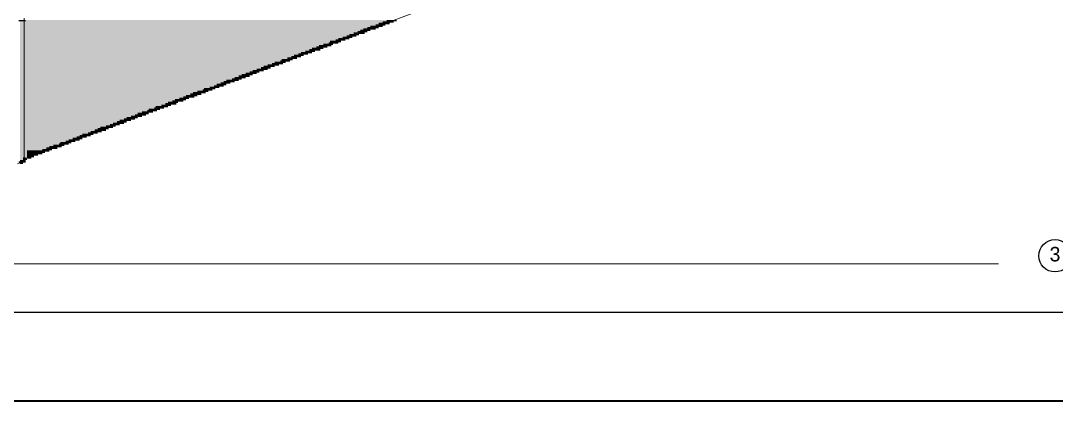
# Paper-space layout '03 3D Building and Roof' of a CAD drawing. Header units: millimetres. Extents: x 5 to 415, y 5 to 292.
# Drawn here: x 95.9 to 224.2, y 5 to 52.1 of the extents above; entities that cross this region are included whole.
import ezdxf
from ezdxf.enums import TextEntityAlignment as Align

# ---------------------------------------------------------------- set-up
doc = ezdxf.new("R2010")
doc.units = ezdxf.units.MM
for name, color, linetype in [('EXISTING', 7, 'Continuous'), ('FRAME', 7, 'Continuous'), ('IMAGES', 7, 'Continuous'), ('TEXT', 7, 'Continuous')]:
    doc.layers.add(name, color=color, linetype=linetype)

# ---------------------------------------------------------------- blocks, each defined once
blk = doc.blocks.new('SHEET_03')
at = {"layer": 'EXISTING', "color": 250, "lineweight": 9}
for p, q in [((96.25, 34.97), (210.66, 77.83)), ((96.34, 34.69), (96.34, 52.4)), ((96.34, 34.69), (95.51, 34.38)), ((96.27, 34.72), (96.34, 34.69))]:
    blk.add_line(p, q, dxfattribs=at)
at = {"layer": 'FRAME', "color": 7, "linetype": 'Continuous', "lineweight": 15}
blk.add_line((28, 22), (217, 22), dxfattribs=at)
at = {"layer": 'FRAME', "color": 7, "linetype": 'Continuous', "lineweight": 25}
blk.add_line((335, 16), (15, 16), dxfattribs=at)
at = {"layer": 'FRAME', "color": 7, "linetype": 'Continuous', "lineweight": 35}
blk.add_line((415, 5), (5, 5), dxfattribs=at)
at = {"layer": 'FRAME'}
blk.add_circle((224, 23), 2, dxfattribs=at)
at = {"layer": 'IMAGES', "color": 7}
for points in [[(95.67, 52), (96.18, 52), (95.67, 52.17), (96.18, 52.17)], [(95.84, 34.86), (96.01, 34.86), (95.84, 52), (96.01, 52)], [(96.01, 34.86), (96.18, 34.86), (96.01, 52), (96.18, 52)], [(96.18, 52), (96.35, 52), (96.18, 52.17), (96.35, 52.17)], [(96.18, 35.2), (96.52, 35.2), (96.18, 52), (96.52, 52)], [(96.35, 52), (96.52, 52), (96.35, 52.17), (96.52, 52.17)], [(96.52, 35.03), (96.69, 35.03), (96.52, 52.17), (96.69, 52.17)], [(96.69, 52), (141.25, 52), (96.69, 52.17), (141.25, 52.17)], [(96.69, 51.83), (140.73, 51.83), (96.69, 52), (140.73, 52)], [(96.69, 51.66), (140.22, 51.66), (96.69, 51.83), (140.22, 51.83)], [(96.69, 51.49), (139.88, 51.49), (96.69, 51.66), (139.88, 51.66)], [(96.69, 51.31), (139.19, 51.31), (96.69, 51.49), (139.19, 51.49)], [(96.69, 51.14), (138.85, 51.14), (96.69, 51.31), (138.85, 51.31)], [(138.85, 51.14), (139.19, 51.14), (138.85, 51.31), (139.19, 51.31)], [(139.19, 51.31), (139.36, 51.31), (139.19, 51.49), (139.36, 51.49)], [(139.19, 51.14), (139.54, 51.14), (139.19, 51.31), (139.54, 51.31)], [(139.36, 51.31), (139.54, 51.31), (139.36, 51.49), (139.54, 51.49)], [(139.54, 51.31), (139.71, 51.31), (139.54, 51.49), (139.71, 51.49)], [(139.54, 51.14), (139.88, 51.14), (139.54, 51.31), (139.88, 51.31)], [(139.71, 51.31), (139.88, 51.31), (139.71, 51.49), (139.88, 51.49)], [(139.88, 51.49), (140.05, 51.49), (139.88, 51.66), (140.05, 51.66)], [(139.88, 51.14), (140.05, 51.14), (139.88, 51.49), (140.05, 51.49)], [(140.05, 51.49), (140.22, 51.49), (140.05, 51.66), (140.22, 51.66)], [(140.05, 51.31), (140.39, 51.31), (140.05, 51.49), (140.39, 51.49)], [(140.05, 51.14), (140.22, 51.14), (140.05, 51.31), (140.22, 51.31)], [(140.22, 51.66), (140.39, 51.66), (140.22, 51.83), (140.39, 51.83)], [(140.22, 51.49), (140.39, 51.49), (140.22, 51.66), (140.39, 51.66)], [(140.39, 51.66), (140.73, 51.66), (140.39, 51.83), (140.73, 51.83)], [(140.39, 51.49), (140.56, 51.49), (140.39, 51.66), (140.56, 51.66)], [(140.39, 51.31), (140.56, 51.31), (140.39, 51.49), (140.56, 51.49)], [(140.56, 51.49), (140.91, 51.49), (140.56, 51.66), (140.91, 51.66)], [(140.56, 51.31), (140.73, 51.31), (140.56, 51.49), (140.73, 51.49)], [(140.73, 51.83), (140.91, 51.83), (140.73, 52), (140.91, 52)], [(140.73, 51.66), (140.91, 51.66), (140.73, 51.83), (140.91, 51.83)], [(140.91, 51.83), (141.08, 51.83), (140.91, 52), (141.08, 52)], [(140.91, 51.66), (141.08, 51.66), (140.91, 51.83), (141.08, 51.83)], [(140.91, 51.49), (141.08, 51.49), (140.91, 51.66), (141.08, 51.66)], [(141.08, 51.83), (141.25, 51.83), (141.08, 52), (141.25, 52)], [(141.08, 51.66), (141.25, 51.66), (141.08, 51.83), (141.25, 51.83)], [(141.25, 52), (141.42, 52), (141.25, 52.17), (141.42, 52.17)], [(141.25, 51.83), (141.42, 51.83), (141.25, 52), (141.42, 52)], [(141.25, 51.66), (141.42, 51.66), (141.25, 51.83), (141.42, 51.83)], [(141.42, 52), (141.59, 52), (141.42, 52.17), (141.59, 52.17)], [(141.42, 51.83), (141.76, 51.83), (141.42, 52), (141.76, 52)], [(141.42, 51.66), (141.59, 51.66), (141.42, 51.83), (141.59, 51.83)], [(141.59, 52), (142.11, 52), (141.59, 52.17), (142.11, 52.17)], [(141.76, 51.83), (141.93, 51.83), (141.76, 52), (141.93, 52)], [(141.93, 51.83), (142.11, 51.83), (141.93, 52), (142.11, 52)], [(142.11, 52), (142.28, 52), (142.11, 52.17), (142.28, 52.17)], [(142.28, 52), (142.45, 52), (142.28, 52.17), (142.45, 52.17)], [(96.69, 50.97), (138.34, 50.97), (96.69, 51.14), (138.34, 51.14)], [(96.69, 50.8), (137.99, 50.8), (96.69, 50.97), (137.99, 50.97)], [(96.69, 50.63), (137.65, 50.63), (96.69, 50.8), (137.65, 50.8)], [(96.69, 50.46), (137.14, 50.46), (96.69, 50.63), (137.14, 50.63)], [(96.69, 50.29), (136.62, 50.29), (96.69, 50.46), (136.62, 50.46)], [(96.69, 50.11), (136.28, 50.11), (96.69, 50.29), (136.28, 50.29)], [(96.69, 49.94), (135.77, 49.94), (96.69, 50.11), (135.77, 50.11)], [(135.77, 49.94), (135.94, 49.94), (135.77, 50.11), (135.94, 50.11)], [(135.94, 49.94), (136.11, 49.94), (135.94, 50.11), (136.11, 50.11)], [(136.11, 49.94), (136.28, 49.94), (136.11, 50.11), (136.28, 50.11)], [(136.28, 50.11), (136.45, 50.11), (136.28, 50.29), (136.45, 50.29)], [(136.28, 49.94), (136.62, 49.94), (136.28, 50.11), (136.62, 50.11)], [(136.45, 50.11), (136.62, 50.11), (136.45, 50.29), (136.62, 50.29)], [(136.62, 50.29), (136.79, 50.29), (136.62, 50.46), (136.79, 50.46)], [(136.62, 49.94), (136.79, 49.94), (136.62, 50.29), (136.79, 50.29)], [(136.79, 50.29), (137.14, 50.29), (136.79, 50.46), (137.14, 50.46)], [(136.79, 50.11), (136.96, 50.11), (136.79, 50.29), (136.96, 50.29)], [(136.79, 49.94), (136.96, 49.94), (136.79, 50.11), (136.96, 50.11)], [(136.96, 50.11), (137.14, 50.11), (136.96, 50.29), (137.14, 50.29)], [(137.14, 50.46), (137.31, 50.46), (137.14, 50.63), (137.31, 50.63)], [(137.14, 50.29), (137.65, 50.29), (137.14, 50.46), (137.65, 50.46)], [(137.14, 50.11), (137.31, 50.11), (137.14, 50.29), (137.31, 50.29)], [(137.31, 50.46), (137.48, 50.46), (137.31, 50.63), (137.48, 50.63)], [(137.31, 50.11), (137.48, 50.11), (137.31, 50.29), (137.48, 50.29)], [(137.48, 50.46), (137.65, 50.46), (137.48, 50.63), (137.65, 50.63)], [(137.65, 50.63), (137.99, 50.63), (137.65, 50.8), (137.99, 50.8)], [(137.65, 50.46), (138.16, 50.46), (137.65, 50.63), (138.16, 50.63)], [(137.65, 50.29), (137.82, 50.29), (137.65, 50.46), (137.82, 50.46)], [(137.99, 50.8), (138.16, 50.8), (137.99, 50.97), (138.16, 50.97)], [(137.99, 50.63), (138.16, 50.63), (137.99, 50.8), (138.16, 50.8)], [(138.16, 50.8), (138.68, 50.8), (138.16, 50.97), (138.68, 50.97)], [(138.16, 50.63), (138.34, 50.63), (138.16, 50.8), (138.34, 50.8)], [(138.16, 50.46), (138.34, 50.46), (138.16, 50.63), (138.34, 50.63)], [(138.34, 50.97), (138.68, 50.97), (138.34, 51.14), (138.68, 51.14)], [(138.34, 50.63), (138.51, 50.63), (138.34, 50.8), (138.51, 50.8)], [(138.34, 50.46), (138.51, 50.46), (138.34, 50.63), (138.51, 50.63)], [(138.51, 50.63), (138.68, 50.63), (138.51, 50.8), (138.68, 50.8)], [(138.68, 50.97), (138.85, 50.97), (138.68, 51.14), (138.85, 51.14)], [(138.68, 50.8), (139.02, 50.8), (138.68, 50.97), (139.02, 50.97)], [(138.68, 50.63), (138.85, 50.63), (138.68, 50.8), (138.85, 50.8)], [(138.85, 50.97), (139.02, 50.97), (138.85, 51.14), (139.02, 51.14)], [(139.02, 50.97), (139.19, 50.97), (139.02, 51.14), (139.19, 51.14)], [(139.02, 50.8), (139.19, 50.8), (139.02, 50.97), (139.19, 50.97)], [(139.19, 50.97), (139.36, 50.97), (139.19, 51.14), (139.36, 51.14)], [(139.36, 50.97), (139.54, 50.97), (139.36, 51.14), (139.54, 51.14)], [(139.54, 50.97), (139.71, 50.97), (139.54, 51.14), (139.71, 51.14)], [(139.71, 50.97), (139.88, 50.97), (139.71, 51.14), (139.88, 51.14)], [(96.69, 49.77), (135.25, 49.77), (96.69, 49.94), (135.25, 49.94)], [(96.69, 49.6), (134.91, 49.6), (96.69, 49.77), (134.91, 49.77)], [(96.69, 49.43), (134.22, 49.43), (96.69, 49.6), (134.22, 49.6)], [(96.69, 49.26), (134.05, 49.26), (96.69, 49.43), (134.05, 49.43)], [(96.69, 49.09), (133.37, 49.09), (96.69, 49.26), (133.37, 49.26)], [(96.69, 48.91), (132.85, 48.91), (96.69, 49.09), (132.85, 49.09)], [(96.69, 48.74), (132.51, 48.74), (96.69, 48.91), (132.51, 48.91)], [(96.69, 48.57), (132, 48.57), (96.69, 48.74), (132, 48.74)], [(132, 48.57), (132.17, 48.57), (132, 48.74), (132.17, 48.74)], [(132.17, 48.57), (132.34, 48.57), (132.17, 48.74), (132.34, 48.74)], [(132.34, 48.57), (132.51, 48.57), (132.34, 48.74), (132.51, 48.74)], [(132.51, 48.74), (132.85, 48.74), (132.51, 48.91), (132.85, 48.91)], [(132.51, 48.57), (132.68, 48.57), (132.51, 48.74), (132.68, 48.74)], [(132.68, 48.57), (132.85, 48.57), (132.68, 48.74), (132.85, 48.74)], [(132.85, 48.91), (133.19, 48.91), (132.85, 49.09), (133.19, 49.09)], [(132.85, 48.74), (133.19, 48.74), (132.85, 48.91), (133.19, 48.91)], [(132.85, 48.57), (133.02, 48.57), (132.85, 48.74), (133.02, 48.74)], [(133.02, 48.57), (133.19, 48.57), (133.02, 48.74), (133.19, 48.74)], [(133.19, 48.91), (133.37, 48.91), (133.19, 49.09), (133.37, 49.09)], [(133.19, 48.74), (133.37, 48.74), (133.19, 48.91), (133.37, 48.91)], [(133.19, 48.57), (133.37, 48.57), (133.19, 48.74), (133.37, 48.74)], [(133.37, 49.09), (133.54, 49.09), (133.37, 49.26), (133.54, 49.26)], [(133.37, 48.91), (133.54, 48.91), (133.37, 49.09), (133.54, 49.09)], [(133.37, 48.74), (133.54, 48.74), (133.37, 48.91), (133.54, 48.91)], [(133.54, 49.09), (133.71, 49.09), (133.54, 49.26), (133.71, 49.26)], [(133.54, 48.91), (133.71, 48.91), (133.54, 49.09), (133.71, 49.09)], [(133.54, 48.74), (133.71, 48.74), (133.54, 48.91), (133.71, 48.91)], [(133.71, 49.09), (133.88, 49.09), (133.71, 49.26), (133.88, 49.26)], [(133.71, 48.91), (133.88, 48.91), (133.71, 49.09), (133.88, 49.09)], [(133.71, 48.74), (133.88, 48.74), (133.71, 48.91), (133.88, 48.91)], [(133.88, 49.09), (134.05, 49.09), (133.88, 49.26), (134.05, 49.26)], [(133.88, 48.91), (134.05, 48.91), (133.88, 49.09), (134.05, 49.09)], [(134.05, 49.26), (134.22, 49.26), (134.05, 49.43), (134.22, 49.43)], [(134.05, 49.09), (134.22, 49.09), (134.05, 49.26), (134.22, 49.26)], [(134.05, 48.91), (134.39, 48.91), (134.05, 49.09), (134.39, 49.09)], [(134.22, 49.43), (134.39, 49.43), (134.22, 49.6), (134.39, 49.6)], [(134.22, 49.26), (134.39, 49.26), (134.22, 49.43), (134.39, 49.43)], [(134.22, 49.09), (134.57, 49.09), (134.22, 49.26), (134.57, 49.26)], [(134.39, 49.43), (134.74, 49.43), (134.39, 49.6), (134.74, 49.6)], [(134.39, 49.26), (134.57, 49.26), (134.39, 49.43), (134.57, 49.43)], [(134.57, 49.26), (134.74, 49.26), (134.57, 49.43), (134.74, 49.43)], [(134.74, 49.43), (134.91, 49.43), (134.74, 49.6), (134.91, 49.6)], [(134.74, 49.26), (134.91, 49.26), (134.74, 49.43), (134.91, 49.43)], [(134.91, 49.6), (135.08, 49.6), (134.91, 49.77), (135.08, 49.77)], [(134.91, 49.43), (135.08, 49.43), (134.91, 49.6), (135.08, 49.6)], [(134.91, 49.26), (135.08, 49.26), (134.91, 49.43), (135.08, 49.43)], [(135.08, 49.6), (135.25, 49.6), (135.08, 49.77), (135.25, 49.77)], [(135.08, 49.43), (135.25, 49.43), (135.08, 49.6), (135.25, 49.6)], [(135.08, 49.26), (135.25, 49.26), (135.08, 49.43), (135.25, 49.43)], [(135.25, 49.77), (135.42, 49.77), (135.25, 49.94), (135.42, 49.94)], [(135.25, 49.6), (135.42, 49.6), (135.25, 49.77), (135.42, 49.77)], [(135.25, 49.43), (135.42, 49.43), (135.25, 49.6), (135.42, 49.6)], [(135.42, 49.77), (135.59, 49.77), (135.42, 49.94), (135.59, 49.94)], [(135.42, 49.6), (135.94, 49.6), (135.42, 49.77), (135.94, 49.77)], [(135.42, 49.43), (135.59, 49.43), (135.42, 49.6), (135.59, 49.6)], [(135.59, 49.77), (135.77, 49.77), (135.59, 49.94), (135.77, 49.94)], [(135.77, 49.77), (135.94, 49.77), (135.77, 49.94), (135.94, 49.94)], [(135.94, 49.77), (136.11, 49.77), (135.94, 49.94), (136.11, 49.94)], [(135.94, 49.6), (136.11, 49.6), (135.94, 49.77), (136.11, 49.77)], [(136.11, 49.77), (136.28, 49.77), (136.11, 49.94), (136.28, 49.94)], [(136.28, 49.77), (136.45, 49.77), (136.28, 49.94), (136.45, 49.94)], [(136.45, 49.77), (136.62, 49.77), (136.45, 49.94), (136.62, 49.94)], [(96.69, 48.4), (131.65, 48.4), (96.69, 48.57), (131.65, 48.57)], [(96.69, 48.23), (131.14, 48.23), (96.69, 48.4), (131.14, 48.4)], [(96.69, 48.06), (130.62, 48.06), (96.69, 48.23), (130.62, 48.23)], [(96.69, 47.89), (130.28, 47.89), (96.69, 48.06), (130.28, 48.06)], [(96.69, 47.71), (129.77, 47.71), (96.69, 47.89), (129.77, 47.89)], [(96.69, 47.54), (129.42, 47.54), (96.69, 47.71), (129.42, 47.71)], [(96.69, 47.37), (128.91, 47.37), (96.69, 47.54), (128.91, 47.54)], [(128.91, 47.37), (129.25, 47.37), (128.91, 47.54), (129.25, 47.54)], [(129.25, 47.37), (129.42, 47.37), (129.25, 47.54), (129.42, 47.54)], [(129.42, 47.54), (129.77, 47.54), (129.42, 47.71), (129.77, 47.71)], [(129.42, 47.37), (129.6, 47.37), (129.42, 47.54), (129.6, 47.54)], [(129.6, 47.37), (129.77, 47.37), (129.6, 47.54), (129.77, 47.54)], [(129.77, 47.71), (129.94, 47.71), (129.77, 47.89), (129.94, 47.89)], [(129.77, 47.54), (129.94, 47.54), (129.77, 47.71), (129.94, 47.71)], [(129.77, 47.37), (129.94, 47.37), (129.77, 47.54), (129.94, 47.54)], [(129.94, 47.71), (130.11, 47.71), (129.94, 47.89), (130.11, 47.89)], [(129.94, 47.54), (130.45, 47.54), (129.94, 47.71), (130.45, 47.71)], [(129.94, 47.37), (130.11, 47.37), (129.94, 47.54), (130.11, 47.54)], [(130.11, 47.71), (130.28, 47.71), (130.11, 47.89), (130.28, 47.89)], [(130.28, 47.89), (130.62, 47.89), (130.28, 48.06), (130.62, 48.06)], [(130.28, 47.71), (130.45, 47.71), (130.28, 47.89), (130.45, 47.89)], [(130.45, 47.71), (130.62, 47.71), (130.45, 47.89), (130.62, 47.89)], [(130.45, 47.54), (130.62, 47.54), (130.45, 47.71), (130.62, 47.71)], [(130.62, 48.06), (130.8, 48.06), (130.62, 48.23), (130.8, 48.23)], [(130.62, 47.89), (130.8, 47.89), (130.62, 48.06), (130.8, 48.06)], [(130.62, 47.71), (130.8, 47.71), (130.62, 47.89), (130.8, 47.89)], [(130.8, 48.06), (130.97, 48.06), (130.8, 48.23), (130.97, 48.23)], [(130.8, 47.89), (130.97, 47.89), (130.8, 48.06), (130.97, 48.06)], [(130.8, 47.71), (130.97, 47.71), (130.8, 47.89), (130.97, 47.89)], [(130.97, 48.06), (131.14, 48.06), (130.97, 48.23), (131.14, 48.23)], [(130.97, 47.89), (131.14, 47.89), (130.97, 48.06), (131.14, 48.06)], [(131.14, 48.23), (131.48, 48.23), (131.14, 48.4), (131.48, 48.4)], [(131.14, 48.06), (131.82, 48.06), (131.14, 48.23), (131.82, 48.23)], [(131.14, 47.89), (131.31, 47.89), (131.14, 48.06), (131.31, 48.06)], [(131.31, 47.89), (131.48, 47.89), (131.31, 48.06), (131.48, 48.06)], [(131.48, 48.23), (131.65, 48.23), (131.48, 48.4), (131.65, 48.4)], [(131.65, 48.4), (131.82, 48.4), (131.65, 48.57), (131.82, 48.57)], [(131.65, 48.23), (131.82, 48.23), (131.65, 48.4), (131.82, 48.4)], [(131.82, 48.4), (132, 48.4), (131.82, 48.57), (132, 48.57)], [(131.82, 48.23), (132, 48.23), (131.82, 48.4), (132, 48.4)], [(131.82, 48.06), (132, 48.06), (131.82, 48.23), (132, 48.23)], [(132, 48.23), (132.17, 48.23), (132, 48.57), (132.17, 48.57)], [(132.17, 48.4), (132.51, 48.4), (132.17, 48.57), (132.51, 48.57)], [(132.17, 48.23), (132.34, 48.23), (132.17, 48.4), (132.34, 48.4)], [(132.51, 48.4), (132.68, 48.4), (132.51, 48.57), (132.68, 48.57)], [(132.68, 48.4), (133.02, 48.4), (132.68, 48.57), (133.02, 48.57)], [(96.69, 47.2), (128.23, 47.2), (96.69, 47.37), (128.23, 47.37)], [(96.69, 47.03), (128.05, 47.03), (96.69, 47.2), (128.05, 47.2)], [(96.69, 46.86), (127.37, 46.86), (96.69, 47.03), (127.37, 47.03)], [(96.69, 46.69), (127.03, 46.69), (96.69, 46.86), (127.03, 46.86)], [(96.69, 46.51), (126.51, 46.51), (96.69, 46.69), (126.51, 46.69)], [(96.69, 46.34), (126, 46.34), (96.69, 46.51), (126, 46.51)], [(96.69, 46.17), (125.65, 46.17), (96.69, 46.34), (125.65, 46.34)], [(96.69, 46), (125.14, 46), (96.69, 46.17), (125.14, 46.17)], [(125.14, 46), (125.31, 46), (125.14, 46.17), (125.31, 46.17)], [(125.31, 46), (125.48, 46), (125.31, 46.17), (125.48, 46.17)], [(125.48, 46), (125.65, 46), (125.48, 46.17), (125.65, 46.17)], [(125.65, 46.17), (125.83, 46.17), (125.65, 46.34), (125.83, 46.34)], [(125.65, 46), (125.83, 46), (125.65, 46.17), (125.83, 46.17)], [(125.83, 46.17), (126, 46.17), (125.83, 46.34), (126, 46.34)], [(125.83, 46), (126, 46), (125.83, 46.17), (126, 46.17)], [(126, 46.34), (126.17, 46.34), (126, 46.51), (126.17, 46.51)], [(126, 46.17), (126.17, 46.17), (126, 46.34), (126.17, 46.34)], [(126, 46), (126.17, 46), (126, 46.17), (126.17, 46.17)], [(126.17, 46.34), (126.34, 46.34), (126.17, 46.51), (126.34, 46.51)], [(126.17, 46.17), (126.68, 46.17), (126.17, 46.34), (126.68, 46.34)], [(126.17, 46), (126.34, 46), (126.17, 46.17), (126.34, 46.17)], [(126.34, 46.34), (126.51, 46.34), (126.34, 46.51), (126.51, 46.51)], [(126.34, 46), (126.51, 46), (126.34, 46.17), (126.51, 46.17)], [(126.51, 46.51), (126.68, 46.51), (126.51, 46.69), (126.68, 46.69)], [(126.51, 46.34), (126.68, 46.34), (126.51, 46.51), (126.68, 46.51)], [(126.68, 46.51), (126.85, 46.51), (126.68, 46.69), (126.85, 46.69)], [(126.68, 46.34), (126.85, 46.34), (126.68, 46.51), (126.85, 46.51)], [(126.68, 46.17), (126.85, 46.17), (126.68, 46.34), (126.85, 46.34)], [(126.85, 46.51), (127.03, 46.51), (126.85, 46.69), (127.03, 46.69)], [(126.85, 46.34), (127.2, 46.34), (126.85, 46.51), (127.2, 46.51)], [(127.03, 46.69), (127.2, 46.69), (127.03, 46.86), (127.2, 46.86)], [(127.03, 46.51), (127.2, 46.51), (127.03, 46.69), (127.2, 46.69)], [(127.2, 46.69), (127.37, 46.69), (127.2, 46.86), (127.37, 46.86)], [(127.2, 46.51), (127.37, 46.51), (127.2, 46.69), (127.37, 46.69)], [(127.2, 46.34), (127.37, 46.34), (127.2, 46.51), (127.37, 46.51)], [(127.37, 46.86), (127.54, 46.86), (127.37, 47.03), (127.54, 47.03)], [(127.37, 46.69), (127.54, 46.69), (127.37, 46.86), (127.54, 46.86)], [(127.37, 46.51), (127.54, 46.51), (127.37, 46.69), (127.54, 46.69)], [(127.54, 46.86), (127.71, 46.86), (127.54, 47.03), (127.71, 47.03)], [(127.54, 46.69), (127.71, 46.69), (127.54, 46.86), (127.71, 46.86)], [(127.54, 46.51), (127.71, 46.51), (127.54, 46.69), (127.71, 46.69)], [(127.71, 46.86), (127.88, 46.86), (127.71, 47.03), (127.88, 47.03)], [(127.71, 46.69), (128.05, 46.69), (127.71, 46.86), (128.05, 46.86)], [(127.71, 46.51), (127.88, 46.51), (127.71, 46.69), (127.88, 46.69)], [(127.88, 46.86), (128.05, 46.86), (127.88, 47.03), (128.05, 47.03)], [(128.05, 47.03), (128.23, 47.03), (128.05, 47.2), (128.23, 47.2)], [(128.05, 46.86), (128.23, 46.86), (128.05, 47.03), (128.23, 47.03)], [(128.05, 46.69), (128.23, 46.69), (128.05, 46.86), (128.23, 46.86)], [(128.23, 47.2), (128.57, 47.2), (128.23, 47.37), (128.57, 47.37)], [(128.23, 47.03), (128.4, 47.03), (128.23, 47.2), (128.4, 47.2)], [(128.23, 46.86), (128.4, 46.86), (128.23, 47.03), (128.4, 47.03)], [(128.23, 46.69), (128.4, 46.69), (128.23, 46.86), (128.4, 46.86)], [(128.4, 47.03), (128.57, 47.03), (128.4, 47.2), (128.57, 47.2)], [(128.4, 46.86), (128.57, 46.86), (128.4, 47.03), (128.57, 47.03)], [(128.57, 47.2), (128.91, 47.2), (128.57, 47.37), (128.91, 47.37)], [(128.57, 47.03), (128.91, 47.03), (128.57, 47.2), (128.91, 47.2)], [(128.57, 46.86), (128.74, 46.86), (128.57, 47.03), (128.74, 47.03)], [(128.91, 47.2), (129.08, 47.2), (128.91, 47.37), (129.08, 47.37)], [(128.91, 47.03), (129.08, 47.03), (128.91, 47.2), (129.08, 47.2)], [(129.08, 47.2), (129.25, 47.2), (129.08, 47.37), (129.25, 47.37)], [(129.08, 47.03), (129.25, 47.03), (129.08, 47.2), (129.25, 47.2)], [(129.25, 47.2), (129.42, 47.2), (129.25, 47.37), (129.42, 47.37)], [(129.42, 47.2), (129.6, 47.2), (129.42, 47.37), (129.6, 47.37)], [(96.69, 45.83), (124.63, 45.83), (96.69, 46), (124.63, 46)], [(96.69, 45.66), (124.28, 45.66), (96.69, 45.83), (124.28, 45.83)], [(96.69, 45.49), (123.77, 45.49), (96.69, 45.66), (123.77, 45.66)], [(96.69, 45.31), (123.26, 45.31), (96.69, 45.49), (123.26, 45.49)], [(96.69, 45.14), (122.91, 45.14), (96.69, 45.31), (122.91, 45.31)], [(96.69, 44.97), (122.4, 44.97), (96.69, 45.14), (122.4, 45.14)], [(96.69, 44.8), (122.06, 44.8), (96.69, 44.97), (122.06, 44.97)], [(122.06, 44.8), (122.23, 44.8), (122.06, 44.97), (122.23, 44.97)], [(122.23, 44.8), (122.4, 44.8), (122.23, 44.97), (122.4, 44.97)], [(122.4, 44.97), (122.57, 44.97), (122.4, 45.14), (122.57, 45.14)], [(122.4, 44.8), (122.57, 44.8), (122.4, 44.97), (122.57, 44.97)], [(122.57, 44.97), (122.91, 44.97), (122.57, 45.14), (122.91, 45.14)], [(122.57, 44.8), (122.74, 44.8), (122.57, 44.97), (122.74, 44.97)], [(122.74, 44.8), (122.91, 44.8), (122.74, 44.97), (122.91, 44.97)], [(122.91, 45.14), (123.08, 45.14), (122.91, 45.31), (123.08, 45.31)], [(122.91, 44.8), (123.08, 44.8), (122.91, 45.14), (123.08, 45.14)], [(123.08, 45.14), (123.26, 45.14), (123.08, 45.31), (123.26, 45.31)], [(123.08, 44.97), (123.43, 44.97), (123.08, 45.14), (123.43, 45.14)], [(123.08, 44.8), (123.26, 44.8), (123.08, 44.97), (123.26, 44.97)], [(123.26, 45.31), (123.6, 45.31), (123.26, 45.49), (123.6, 45.49)], [(123.26, 45.14), (123.43, 45.14), (123.26, 45.31), (123.43, 45.31)], [(123.43, 44.97), (123.6, 44.97), (123.43, 45.31), (123.6, 45.31)], [(123.6, 45.31), (123.77, 45.31), (123.6, 45.49), (123.77, 45.49)], [(123.6, 45.14), (123.77, 45.14), (123.6, 45.31), (123.77, 45.31)], [(123.6, 44.97), (123.77, 44.97), (123.6, 45.14), (123.77, 45.14)], [(123.77, 45.49), (123.94, 45.49), (123.77, 45.66), (123.94, 45.66)], [(123.77, 45.31), (124.46, 45.31), (123.77, 45.49), (124.46, 45.49)], [(123.77, 45.14), (123.94, 45.14), (123.77, 45.31), (123.94, 45.31)], [(123.94, 45.49), (124.11, 45.49), (123.94, 45.66), (124.11, 45.66)], [(123.94, 45.14), (124.11, 45.14), (123.94, 45.31), (124.11, 45.31)], [(124.11, 45.49), (124.28, 45.49), (124.11, 45.66), (124.28, 45.66)], [(124.11, 45.14), (124.28, 45.14), (124.11, 45.31), (124.28, 45.31)], [(124.28, 45.66), (124.46, 45.66), (124.28, 45.83), (124.46, 45.83)], [(124.28, 45.49), (124.46, 45.49), (124.28, 45.66), (124.46, 45.66)], [(124.46, 45.66), (124.63, 45.66), (124.46, 45.83), (124.63, 45.83)], [(124.46, 45.49), (124.63, 45.49), (124.46, 45.66), (124.63, 45.66)], [(124.46, 45.31), (124.63, 45.31), (124.46, 45.49), (124.63, 45.49)], [(124.63, 45.83), (124.8, 45.83), (124.63, 46), (124.8, 46)], [(124.63, 45.66), (124.8, 45.66), (124.63, 45.83), (124.8, 45.83)], [(124.63, 45.49), (124.97, 45.49), (124.63, 45.66), (124.97, 45.66)], [(124.8, 45.83), (125.14, 45.83), (124.8, 46), (125.14, 46)], [(124.8, 45.66), (124.97, 45.66), (124.8, 45.83), (124.97, 45.83)], [(124.97, 45.66), (125.31, 45.66), (124.97, 45.83), (125.31, 45.83)], [(124.97, 45.49), (125.14, 45.49), (124.97, 45.66), (125.14, 45.66)], [(125.14, 45.83), (125.31, 45.83), (125.14, 46), (125.31, 46)], [(125.31, 45.83), (125.65, 45.83), (125.31, 46), (125.65, 46)], [(125.31, 45.66), (125.48, 45.66), (125.31, 45.83), (125.48, 45.83)], [(125.65, 45.83), (125.83, 45.83), (125.65, 46), (125.83, 46)], [(125.83, 45.83), (126, 45.83), (125.83, 46), (126, 46)], [(96.69, 44.63), (121.37, 44.63), (96.69, 44.8), (121.37, 44.8)], [(96.69, 44.46), (121.03, 44.46), (96.69, 44.63), (121.03, 44.63)], [(96.69, 44.29), (120.69, 44.29), (96.69, 44.46), (120.69, 44.46)], [(96.69, 44.11), (120.17, 44.11), (96.69, 44.29), (120.17, 44.29)], [(96.69, 43.94), (119.83, 43.94), (96.69, 44.11), (119.83, 44.11)], [(96.69, 43.77), (119.31, 43.77), (96.69, 43.94), (119.31, 43.94)], [(96.69, 43.6), (118.63, 43.6), (96.69, 43.77), (118.63, 43.77)], [(118.63, 43.6), (118.8, 43.6), (118.63, 43.77), (118.8, 43.77)], [(118.8, 43.6), (118.97, 43.6), (118.8, 43.77), (118.97, 43.77)], [(118.97, 43.6), (119.14, 43.6), (118.97, 43.77), (119.14, 43.77)], [(119.14, 43.6), (119.31, 43.6), (119.14, 43.77), (119.31, 43.77)], [(119.31, 43.77), (119.66, 43.77), (119.31, 43.94), (119.66, 43.94)], [(119.31, 43.6), (119.49, 43.6), (119.31, 43.77), (119.49, 43.77)], [(119.49, 43.6), (119.66, 43.6), (119.49, 43.77), (119.66, 43.77)], [(119.66, 43.77), (119.83, 43.77), (119.66, 43.94), (119.83, 43.94)], [(119.66, 43.6), (119.83, 43.6), (119.66, 43.77), (119.83, 43.77)], [(119.83, 43.94), (120, 43.94), (119.83, 44.11), (120, 44.11)], [(119.83, 43.77), (120.34, 43.77), (119.83, 43.94), (120.34, 43.94)], [(119.83, 43.6), (120, 43.6), (119.83, 43.77), (120, 43.77)], [(120, 43.94), (120.17, 43.94), (120, 44.11), (120.17, 44.11)], [(120.17, 44.11), (120.34, 44.11), (120.17, 44.29), (120.34, 44.29)], [(120.17, 43.94), (120.34, 43.94), (120.17, 44.11), (120.34, 44.11)], [(120.34, 44.11), (120.51, 44.11), (120.34, 44.29), (120.51, 44.29)], [(120.34, 43.94), (120.51, 43.94), (120.34, 44.11), (120.51, 44.11)], [(120.34, 43.77), (120.51, 43.77), (120.34, 43.94), (120.51, 43.94)], [(120.51, 44.11), (120.69, 44.11), (120.51, 44.29), (120.69, 44.29)], [(120.51, 43.94), (120.69, 43.94), (120.51, 44.11), (120.69, 44.11)], [(120.69, 44.29), (121.03, 44.29), (120.69, 44.46), (121.03, 44.46)], [(120.69, 43.94), (120.86, 43.94), (120.69, 44.29), (120.86, 44.29)], [(120.86, 44.11), (121.2, 44.11), (120.86, 44.29), (121.2, 44.29)], [(120.86, 43.94), (121.03, 43.94), (120.86, 44.11), (121.03, 44.11)], [(121.03, 44.46), (121.2, 44.46), (121.03, 44.63), (121.2, 44.63)], [(121.03, 44.29), (121.2, 44.29), (121.03, 44.46), (121.2, 44.46)], [(121.2, 44.46), (121.37, 44.46), (121.2, 44.63), (121.37, 44.63)], [(121.2, 44.29), (121.37, 44.29), (121.2, 44.46), (121.37, 44.46)], [(121.2, 44.11), (121.37, 44.11), (121.2, 44.29), (121.37, 44.29)], [(121.37, 44.63), (121.54, 44.63), (121.37, 44.8), (121.54, 44.8)], [(121.37, 44.46), (121.71, 44.46), (121.37, 44.63), (121.71, 44.63)], [(121.37, 44.29), (121.54, 44.29), (121.37, 44.46), (121.54, 44.46)], [(121.54, 44.63), (121.71, 44.63), (121.54, 44.8), (121.71, 44.8)], [(121.54, 44.29), (121.71, 44.29), (121.54, 44.46), (121.71, 44.46)], [(121.71, 44.63), (121.88, 44.63), (121.71, 44.8), (121.88, 44.8)], [(121.71, 44.46), (122.06, 44.46), (121.71, 44.63), (122.06, 44.63)], [(121.71, 44.29), (121.88, 44.29), (121.71, 44.46), (121.88, 44.46)], [(121.88, 44.63), (122.06, 44.63), (121.88, 44.8), (122.06, 44.8)], [(122.06, 44.63), (122.23, 44.63), (122.06, 44.8), (122.23, 44.8)], [(122.06, 44.46), (122.23, 44.46), (122.06, 44.63), (122.23, 44.63)], [(122.23, 44.63), (122.57, 44.63), (122.23, 44.8), (122.57, 44.8)], [(122.23, 44.46), (122.4, 44.46), (122.23, 44.63), (122.4, 44.63)], [(122.57, 44.63), (122.74, 44.63), (122.57, 44.8), (122.74, 44.8)], [(122.74, 44.63), (122.91, 44.63), (122.74, 44.8), (122.91, 44.8)], [(96.69, 43.43), (118.46, 43.43), (96.69, 43.6), (118.46, 43.6)], [(96.69, 43.26), (117.77, 43.26), (96.69, 43.43), (117.77, 43.43)], [(96.69, 43.09), (117.26, 43.09), (96.69, 43.26), (117.26, 43.26)], [(96.69, 42.91), (116.92, 42.91), (96.69, 43.09), (116.92, 43.09)], [(96.69, 42.74), (116.4, 42.74), (96.69, 42.91), (116.4, 42.91)], [(96.69, 42.57), (116.06, 42.57), (96.69, 42.74), (116.06, 42.74)], [(96.69, 42.4), (115.54, 42.4), (96.69, 42.57), (115.54, 42.57)], [(96.69, 42.23), (115.03, 42.23), (96.69, 42.4), (115.03, 42.4)], [(115.03, 42.23), (115.2, 42.23), (115.03, 42.4), (115.2, 42.4)], [(115.2, 42.23), (115.54, 42.23), (115.2, 42.4), (115.54, 42.4)], [(115.54, 42.4), (115.89, 42.4), (115.54, 42.57), (115.89, 42.57)], [(115.54, 42.23), (115.89, 42.23), (115.54, 42.4), (115.89, 42.4)], [(115.89, 42.4), (116.06, 42.4), (115.89, 42.57), (116.06, 42.57)], [(115.89, 42.23), (116.06, 42.23), (115.89, 42.4), (116.06, 42.4)], [(116.06, 42.57), (116.23, 42.57), (116.06, 42.74), (116.23, 42.74)], [(116.06, 42.4), (116.23, 42.4), (116.06, 42.57), (116.23, 42.57)], [(116.06, 42.23), (116.23, 42.23), (116.06, 42.4), (116.23, 42.4)], [(116.23, 42.57), (116.4, 42.57), (116.23, 42.74), (116.4, 42.74)], [(116.23, 42.4), (116.4, 42.4), (116.23, 42.57), (116.4, 42.57)], [(116.23, 42.23), (116.4, 42.23), (116.23, 42.4), (116.4, 42.4)], [(116.4, 42.74), (116.57, 42.74), (116.4, 42.91), (116.57, 42.91)], [(116.4, 42.57), (116.57, 42.57), (116.4, 42.74), (116.57, 42.74)], [(116.4, 42.4), (116.57, 42.4), (116.4, 42.57), (116.57, 42.57)], [(116.57, 42.74), (116.74, 42.74), (116.57, 42.91), (116.74, 42.91)], [(116.57, 42.57), (116.74, 42.57), (116.57, 42.74), (116.74, 42.74)], [(116.57, 42.4), (116.74, 42.4), (116.57, 42.57), (116.74, 42.57)], [(116.74, 42.74), (116.92, 42.74), (116.74, 42.91), (116.92, 42.91)], [(116.74, 42.57), (116.92, 42.57), (116.74, 42.74), (116.92, 42.74)], [(116.92, 42.91), (117.09, 42.91), (116.92, 43.09), (117.09, 43.09)], [(116.92, 42.74), (117.09, 42.74), (116.92, 42.91), (117.09, 42.91)], [(116.92, 42.57), (117.09, 42.57), (116.92, 42.74), (117.09, 42.74)], [(117.09, 42.91), (117.26, 42.91), (117.09, 43.09), (117.26, 43.09)], [(117.09, 42.74), (117.26, 42.74), (117.09, 42.91), (117.26, 42.91)], [(117.09, 42.57), (117.43, 42.57), (117.09, 42.74), (117.43, 42.74)], [(117.26, 43.09), (117.6, 43.09), (117.26, 43.26), (117.6, 43.26)], [(117.26, 42.91), (117.43, 42.91), (117.26, 43.09), (117.43, 43.09)], [(117.26, 42.74), (117.43, 42.74), (117.26, 42.91), (117.43, 42.91)], [(117.43, 42.91), (117.6, 42.91), (117.43, 43.09), (117.6, 43.09)], [(117.43, 42.74), (117.6, 42.74), (117.43, 42.91), (117.6, 42.91)], [(117.6, 43.09), (117.77, 43.09), (117.6, 43.26), (117.77, 43.26)], [(117.6, 42.91), (117.77, 42.91), (117.6, 43.09), (117.77, 43.09)], [(117.6, 42.74), (117.77, 42.74), (117.6, 42.91), (117.77, 42.91)], [(117.77, 43.26), (117.94, 43.26), (117.77, 43.43), (117.94, 43.43)], [(117.77, 43.09), (117.94, 43.09), (117.77, 43.26), (117.94, 43.26)], [(117.77, 42.91), (117.94, 42.91), (117.77, 43.09), (117.94, 43.09)], [(117.94, 43.26), (118.12, 43.26), (117.94, 43.43), (118.12, 43.43)], [(117.94, 43.09), (118.12, 43.09), (117.94, 43.26), (118.12, 43.26)], [(117.94, 42.91), (118.12, 42.91), (117.94, 43.09), (118.12, 43.09)], [(118.12, 43.26), (118.29, 43.26), (118.12, 43.43), (118.29, 43.43)], [(118.12, 43.09), (118.46, 43.09), (118.12, 43.26), (118.46, 43.26)], [(118.12, 42.91), (118.29, 42.91), (118.12, 43.09), (118.29, 43.09)], [(118.29, 43.26), (118.46, 43.26), (118.29, 43.43), (118.46, 43.43)], [(118.46, 43.43), (118.63, 43.43), (118.46, 43.6), (118.63, 43.6)], [(118.46, 43.26), (118.63, 43.26), (118.46, 43.43), (118.63, 43.43)], [(118.46, 43.09), (118.63, 43.09), (118.46, 43.26), (118.63, 43.26)], [(118.63, 43.43), (118.8, 43.43), (118.63, 43.6), (118.8, 43.6)], [(118.63, 43.26), (118.97, 43.26), (118.63, 43.43), (118.97, 43.43)], [(118.63, 43.09), (118.8, 43.09), (118.63, 43.26), (118.8, 43.26)], [(118.8, 43.43), (118.97, 43.43), (118.8, 43.6), (118.97, 43.6)], [(118.97, 43.43), (119.14, 43.43), (118.97, 43.6), (119.14, 43.6)], [(118.97, 43.26), (119.14, 43.26), (118.97, 43.43), (119.14, 43.43)], [(119.14, 43.43), (119.31, 43.43), (119.14, 43.6), (119.31, 43.6)], [(119.31, 43.43), (119.49, 43.43), (119.31, 43.6), (119.49, 43.6)], [(119.49, 43.43), (119.66, 43.43), (119.49, 43.6), (119.66, 43.6)], [(96.69, 42.06), (114.69, 42.06), (96.69, 42.23), (114.69, 42.23)], [(96.69, 41.89), (114.17, 41.89), (96.69, 42.06), (114.17, 42.06)], [(96.69, 41.71), (113.83, 41.71), (96.69, 41.89), (113.83, 41.89)], [(96.69, 41.54), (113.32, 41.54), (96.69, 41.71), (113.32, 41.71)], [(96.69, 41.37), (112.63, 41.37), (96.69, 41.54), (112.63, 41.54)], [(96.69, 41.2), (112.46, 41.2), (96.69, 41.37), (112.46, 41.37)], [(96.69, 41.03), (111.77, 41.03), (96.69, 41.2), (111.77, 41.2)], [(111.77, 41.03), (111.95, 41.03), (111.77, 41.2), (111.95, 41.2)], [(111.95, 41.03), (112.12, 41.03), (111.95, 41.2), (112.12, 41.2)], [(112.12, 41.03), (112.29, 41.03), (112.12, 41.2), (112.29, 41.2)], [(112.29, 41.03), (112.46, 41.03), (112.29, 41.2), (112.46, 41.2)], [(112.46, 41.2), (112.63, 41.2), (112.46, 41.37), (112.63, 41.37)], [(112.46, 41.03), (112.63, 41.03), (112.46, 41.2), (112.63, 41.2)], [(112.63, 41.37), (112.97, 41.37), (112.63, 41.54), (112.97, 41.54)], [(112.63, 41.2), (112.8, 41.2), (112.63, 41.37), (112.8, 41.37)], [(112.63, 41.03), (112.8, 41.03), (112.63, 41.2), (112.8, 41.2)], [(112.8, 41.2), (112.97, 41.2), (112.8, 41.37), (112.97, 41.37)], [(112.8, 41.03), (112.97, 41.03), (112.8, 41.2), (112.97, 41.2)], [(112.97, 41.37), (113.32, 41.37), (112.97, 41.54), (113.32, 41.54)], [(112.97, 41.2), (113.49, 41.2), (112.97, 41.37), (113.49, 41.37)], [(112.97, 41.03), (113.15, 41.03), (112.97, 41.2), (113.15, 41.2)], [(113.32, 41.54), (113.66, 41.54), (113.32, 41.71), (113.66, 41.71)], [(113.32, 41.37), (113.49, 41.37), (113.32, 41.54), (113.49, 41.54)], [(113.49, 41.37), (113.83, 41.37), (113.49, 41.54), (113.83, 41.54)], [(113.49, 41.2), (113.66, 41.2), (113.49, 41.37), (113.66, 41.37)], [(113.66, 41.54), (113.83, 41.54), (113.66, 41.71), (113.83, 41.71)], [(113.83, 41.71), (114, 41.71), (113.83, 41.89), (114, 41.89)], [(113.83, 41.54), (114, 41.54), (113.83, 41.71), (114, 41.71)], [(113.83, 41.37), (114, 41.37), (113.83, 41.54), (114, 41.54)], [(114, 41.71), (114.17, 41.71), (114, 41.89), (114.17, 41.89)], [(114, 41.54), (114.17, 41.54), (114, 41.71), (114.17, 41.71)], [(114, 41.37), (114.17, 41.37), (114, 41.54), (114.17, 41.54)], [(114.17, 41.89), (114.35, 41.89), (114.17, 42.06), (114.35, 42.06)], [(114.17, 41.71), (114.35, 41.71), (114.17, 41.89), (114.35, 41.89)], [(114.17, 41.54), (114.35, 41.54), (114.17, 41.71), (114.35, 41.71)], [(114.35, 41.89), (114.52, 41.89), (114.35, 42.06), (114.52, 42.06)], [(114.35, 41.71), (114.52, 41.71), (114.35, 41.89), (114.52, 41.89)], [(114.35, 41.54), (114.52, 41.54), (114.35, 41.71), (114.52, 41.71)], [(114.52, 41.89), (114.69, 41.89), (114.52, 42.06), (114.69, 42.06)], [(114.52, 41.71), (114.69, 41.71), (114.52, 41.89), (114.69, 41.89)], [(114.69, 42.06), (115.03, 42.06), (114.69, 42.23), (115.03, 42.23)], [(114.69, 41.89), (114.86, 41.89), (114.69, 42.06), (114.86, 42.06)], [(114.69, 41.71), (114.86, 41.71), (114.69, 41.89), (114.86, 41.89)], [(114.86, 41.89), (115.03, 41.89), (114.86, 42.06), (115.03, 42.06)], [(114.86, 41.71), (115.2, 41.71), (114.86, 41.89), (115.2, 41.89)], [(115.03, 42.06), (115.2, 42.06), (115.03, 42.23), (115.2, 42.23)], [(115.03, 41.89), (115.2, 41.89), (115.03, 42.06), (115.2, 42.06)], [(115.2, 42.06), (115.72, 42.06), (115.2, 42.23), (115.72, 42.23)], [(115.2, 41.89), (115.37, 41.89), (115.2, 42.06), (115.37, 42.06)], [(115.72, 42.06), (115.89, 42.06), (115.72, 42.23), (115.89, 42.23)], [(115.89, 42.06), (116.06, 42.06), (115.89, 42.23), (116.06, 42.23)], [(96.69, 40.86), (111.6, 40.86), (96.69, 41.03), (111.6, 41.03)], [(96.69, 40.69), (110.92, 40.69), (96.69, 40.86), (110.92, 40.86)], [(96.69, 40.51), (110.4, 40.51), (96.69, 40.69), (110.4, 40.69)], [(96.69, 40.34), (110.06, 40.34), (96.69, 40.51), (110.06, 40.51)], [(96.69, 40.17), (109.55, 40.17), (96.69, 40.34), (109.55, 40.34)], [(96.69, 40), (109.03, 40), (96.69, 40.17), (109.03, 40.17)], [(96.69, 39.83), (108.69, 39.83), (96.69, 40), (108.69, 40)], [(96.69, 39.66), (108.18, 39.66), (96.69, 39.83), (108.18, 39.83)], [(108.18, 39.66), (108.35, 39.66), (108.18, 39.83), (108.35, 39.83)], [(108.35, 39.66), (108.52, 39.66), (108.35, 39.83), (108.52, 39.83)], [(108.52, 39.66), (108.69, 39.66), (108.52, 39.83), (108.69, 39.83)], [(108.69, 39.83), (108.86, 39.83), (108.69, 40), (108.86, 40)], [(108.69, 39.66), (108.86, 39.66), (108.69, 39.83), (108.86, 39.83)], [(108.86, 39.83), (109.03, 39.83), (108.86, 40), (109.03, 40)], [(108.86, 39.66), (109.38, 39.66), (108.86, 39.83), (109.38, 39.83)], [(109.03, 40), (109.2, 40), (109.03, 40.17), (109.2, 40.17)], [(109.03, 39.83), (109.2, 39.83), (109.03, 40), (109.2, 40)], [(109.2, 39.83), (109.38, 39.83), (109.2, 40.17), (109.38, 40.17)], [(109.38, 40), (109.55, 40), (109.38, 40.17), (109.55, 40.17)], [(109.38, 39.83), (109.55, 39.83), (109.38, 40), (109.55, 40)], [(109.38, 39.66), (109.55, 39.66), (109.38, 39.83), (109.55, 39.83)], [(109.55, 40.17), (109.72, 40.17), (109.55, 40.34), (109.72, 40.34)], [(109.55, 40), (109.72, 40), (109.55, 40.17), (109.72, 40.17)], [(109.55, 39.83), (109.72, 39.83), (109.55, 40), (109.72, 40)], [(109.72, 40.17), (109.89, 40.17), (109.72, 40.34), (109.89, 40.34)], [(109.72, 40), (110.06, 40), (109.72, 40.17), (110.06, 40.17)], [(109.72, 39.83), (109.89, 39.83), (109.72, 40), (109.89, 40)], [(109.89, 40.17), (110.06, 40.17), (109.89, 40.34), (110.06, 40.34)], [(109.89, 39.83), (110.06, 39.83), (109.89, 40), (110.06, 40)], [(110.06, 40.34), (110.23, 40.34), (110.06, 40.51), (110.23, 40.51)], [(110.06, 40.17), (110.23, 40.17), (110.06, 40.34), (110.23, 40.34)], [(110.06, 40), (110.23, 40), (110.06, 40.17), (110.23, 40.17)], [(110.23, 40.34), (110.4, 40.34), (110.23, 40.51), (110.4, 40.51)], [(110.23, 40.17), (110.4, 40.17), (110.23, 40.34), (110.4, 40.34)], [(110.23, 40), (110.4, 40), (110.23, 40.17), (110.4, 40.17)], [(110.4, 40.51), (110.92, 40.51), (110.4, 40.69), (110.92, 40.69)], [(110.4, 40.34), (110.58, 40.34), (110.4, 40.51), (110.58, 40.51)], [(110.4, 40.17), (110.58, 40.17), (110.4, 40.34), (110.58, 40.34)], [(110.58, 40.17), (110.75, 40.17), (110.58, 40.51), (110.75, 40.51)], [(110.75, 40.34), (111.09, 40.34), (110.75, 40.51), (111.09, 40.51)], [(110.75, 40.17), (110.92, 40.17), (110.75, 40.34), (110.92, 40.34)], [(110.92, 40.69), (111.09, 40.69), (110.92, 40.86), (111.09, 40.86)], [(110.92, 40.51), (111.09, 40.51), (110.92, 40.69), (111.09, 40.69)], [(111.09, 40.69), (111.26, 40.69), (111.09, 40.86), (111.26, 40.86)], [(111.09, 40.51), (111.26, 40.51), (111.09, 40.69), (111.26, 40.69)], [(111.09, 40.34), (111.26, 40.34), (111.09, 40.51), (111.26, 40.51)], [(111.26, 40.69), (111.43, 40.69), (111.26, 40.86), (111.43, 40.86)], [(111.26, 40.51), (111.43, 40.51), (111.26, 40.69), (111.43, 40.69)], [(111.26, 40.34), (111.43, 40.34), (111.26, 40.51), (111.43, 40.51)], [(111.43, 40.51), (111.6, 40.51), (111.43, 40.86), (111.6, 40.86)], [(111.6, 40.86), (111.77, 40.86), (111.6, 41.03), (111.77, 41.03)], [(111.6, 40.69), (111.95, 40.69), (111.6, 40.86), (111.95, 40.86)], [(111.6, 40.51), (111.77, 40.51), (111.6, 40.69), (111.77, 40.69)], [(111.77, 40.86), (111.95, 40.86), (111.77, 41.03), (111.95, 41.03)], [(111.95, 40.86), (112.12, 40.86), (111.95, 41.03), (112.12, 41.03)], [(111.95, 40.69), (112.29, 40.69), (111.95, 40.86), (112.29, 40.86)], [(112.12, 40.86), (112.63, 40.86), (112.12, 41.03), (112.63, 41.03)], [(112.63, 40.86), (112.8, 40.86), (112.63, 41.03), (112.8, 41.03)], [(96.69, 39.49), (107.83, 39.49), (96.69, 39.66), (107.83, 39.66)], [(96.69, 39.31), (107.32, 39.31), (96.69, 39.49), (107.32, 39.49)], [(96.69, 39.14), (106.98, 39.14), (96.69, 39.31), (106.98, 39.31)], [(96.69, 38.97), (106.46, 38.97), (96.69, 39.14), (106.46, 39.14)], [(96.69, 38.8), (105.78, 38.8), (96.69, 38.97), (105.78, 38.97)], [(96.69, 38.63), (105.43, 38.63), (96.69, 38.8), (105.43, 38.8)], [(96.69, 38.46), (105.09, 38.46), (96.69, 38.63), (105.09, 38.63)], [(105.09, 38.46), (105.43, 38.46), (105.09, 38.63), (105.43, 38.63)], [(105.43, 38.63), (105.78, 38.63), (105.43, 38.8), (105.78, 38.8)], [(105.43, 38.46), (105.61, 38.46), (105.43, 38.63), (105.61, 38.63)], [(105.61, 38.29), (105.78, 38.29), (105.61, 38.63), (105.78, 38.63)], [(105.78, 38.8), (106.12, 38.8), (105.78, 38.97), (106.12, 38.97)], [(105.78, 38.63), (106.12, 38.63), (105.78, 38.8), (106.12, 38.8)], [(105.78, 38.46), (105.95, 38.46), (105.78, 38.63), (105.95, 38.63)], [(105.95, 38.46), (106.12, 38.46), (105.95, 38.63), (106.12, 38.63)], [(106.12, 38.8), (106.29, 38.8), (106.12, 38.97), (106.29, 38.97)], [(106.12, 38.63), (106.29, 38.63), (106.12, 38.8), (106.29, 38.8)], [(106.12, 38.46), (106.29, 38.46), (106.12, 38.63), (106.29, 38.63)], [(106.29, 38.8), (106.46, 38.8), (106.29, 38.97), (106.46, 38.97)], [(106.29, 38.63), (106.63, 38.63), (106.29, 38.8), (106.63, 38.8)], [(106.29, 38.46), (106.46, 38.46), (106.29, 38.63), (106.46, 38.63)], [(106.46, 38.97), (106.63, 38.97), (106.46, 39.14), (106.63, 39.14)], [(106.46, 38.8), (106.63, 38.8), (106.46, 38.97), (106.63, 38.97)], [(106.63, 38.97), (106.98, 38.97), (106.63, 39.14), (106.98, 39.14)], [(106.63, 38.8), (106.81, 38.8), (106.63, 38.97), (106.81, 38.97)], [(106.63, 38.63), (106.81, 38.63), (106.63, 38.8), (106.81, 38.8)], [(106.81, 38.8), (106.98, 38.8), (106.81, 38.97), (106.98, 38.97)], [(106.98, 39.14), (107.32, 39.14), (106.98, 39.31), (107.32, 39.31)], [(106.98, 38.97), (107.15, 38.97), (106.98, 39.14), (107.15, 39.14)], [(106.98, 38.8), (107.15, 38.8), (106.98, 38.97), (107.15, 38.97)], [(107.15, 38.97), (107.32, 38.97), (107.15, 39.14), (107.32, 39.14)], [(107.15, 38.8), (107.32, 38.8), (107.15, 38.97), (107.32, 38.97)], [(107.32, 39.31), (107.49, 39.31), (107.32, 39.49), (107.49, 39.49)], [(107.32, 39.14), (107.49, 39.14), (107.32, 39.31), (107.49, 39.31)], [(107.32, 38.97), (107.49, 38.97), (107.32, 39.14), (107.49, 39.14)], [(107.49, 39.31), (107.66, 39.31), (107.49, 39.49), (107.66, 39.49)], [(107.49, 39.14), (107.83, 39.14), (107.49, 39.31), (107.83, 39.31)], [(107.49, 38.97), (107.66, 38.97), (107.49, 39.14), (107.66, 39.14)], [(107.66, 39.31), (107.83, 39.31), (107.66, 39.49), (107.83, 39.49)], [(107.83, 39.49), (108, 39.49), (107.83, 39.66), (108, 39.66)], [(107.83, 39.14), (108, 39.14), (107.83, 39.49), (108, 39.49)], [(108, 39.49), (108.18, 39.49), (108, 39.66), (108.18, 39.66)], [(108, 39.31), (108.18, 39.31), (108, 39.49), (108.18, 39.49)], [(108, 39.14), (108.18, 39.14), (108, 39.31), (108.18, 39.31)], [(108.18, 39.49), (108.69, 39.49), (108.18, 39.66), (108.69, 39.66)], [(108.18, 39.31), (108.35, 39.31), (108.18, 39.49), (108.35, 39.49)], [(108.35, 39.31), (108.52, 39.31), (108.35, 39.49), (108.52, 39.49)], [(108.52, 39.31), (108.69, 39.31), (108.52, 39.49), (108.69, 39.49)], [(108.69, 39.49), (108.86, 39.49), (108.69, 39.66), (108.86, 39.66)], [(108.86, 39.49), (109.03, 39.49), (108.86, 39.66), (109.03, 39.66)], [(96.69, 38.29), (104.58, 38.29), (96.69, 38.46), (104.58, 38.46)], [(96.69, 38.11), (104.23, 38.11), (96.69, 38.29), (104.23, 38.29)], [(96.69, 37.94), (103.55, 37.94), (96.69, 38.11), (103.55, 38.11)], [(96.69, 37.77), (103.21, 37.77), (96.69, 37.94), (103.21, 37.94)], [(96.69, 37.6), (102.86, 37.6), (96.69, 37.77), (102.86, 37.77)], [(96.69, 37.43), (102.35, 37.43), (96.69, 37.6), (102.35, 37.6)], [(96.69, 37.26), (101.84, 37.26), (96.69, 37.43), (101.84, 37.43)], [(96.69, 37.09), (101.49, 37.09), (96.69, 37.26), (101.49, 37.26)], [(101.49, 37.09), (101.84, 37.09), (101.49, 37.26), (101.84, 37.26)], [(101.84, 37.26), (102.01, 37.26), (101.84, 37.43), (102.01, 37.43)], [(101.84, 37.09), (102.01, 37.09), (101.84, 37.26), (102.01, 37.26)], [(102.01, 37.26), (102.18, 37.26), (102.01, 37.43), (102.18, 37.43)], [(102.01, 37.09), (102.35, 37.09), (102.01, 37.26), (102.35, 37.26)], [(102.18, 37.26), (102.35, 37.26), (102.18, 37.43), (102.35, 37.43)], [(102.35, 37.43), (102.52, 37.43), (102.35, 37.6), (102.52, 37.6)], [(102.35, 37.26), (102.52, 37.26), (102.35, 37.43), (102.52, 37.43)], [(102.35, 37.09), (102.52, 37.09), (102.35, 37.26), (102.52, 37.26)], [(102.52, 37.43), (102.69, 37.43), (102.52, 37.6), (102.69, 37.6)], [(102.52, 37.26), (102.86, 37.26), (102.52, 37.43), (102.86, 37.43)], [(102.52, 37.09), (102.69, 37.09), (102.52, 37.26), (102.69, 37.26)], [(102.69, 37.43), (102.86, 37.43), (102.69, 37.6), (102.86, 37.6)], [(102.86, 37.6), (103.04, 37.6), (102.86, 37.77), (103.04, 37.77)], [(102.86, 37.43), (103.21, 37.43), (102.86, 37.6), (103.21, 37.6)], [(102.86, 37.26), (103.04, 37.26), (102.86, 37.43), (103.04, 37.43)], [(103.04, 37.6), (103.21, 37.6), (103.04, 37.77), (103.21, 37.77)], [(103.04, 37.26), (103.21, 37.26), (103.04, 37.43), (103.21, 37.43)], [(103.21, 37.77), (103.38, 37.77), (103.21, 37.94), (103.38, 37.94)], [(103.21, 37.43), (103.38, 37.43), (103.21, 37.77), (103.38, 37.77)], [(103.38, 37.77), (103.55, 37.77), (103.38, 37.94), (103.55, 37.94)], [(103.38, 37.6), (103.55, 37.6), (103.38, 37.77), (103.55, 37.77)], [(103.38, 37.43), (103.55, 37.43), (103.38, 37.6), (103.55, 37.6)], [(103.55, 37.94), (103.72, 37.94), (103.55, 38.11), (103.72, 38.11)], [(103.55, 37.77), (103.89, 37.77), (103.55, 37.94), (103.89, 37.94)], [(103.55, 37.6), (103.72, 37.6), (103.55, 37.77), (103.72, 37.77)], [(103.72, 37.94), (103.89, 37.94), (103.72, 38.11), (103.89, 38.11)], [(103.72, 37.6), (103.89, 37.6), (103.72, 37.77), (103.89, 37.77)], [(103.89, 37.94), (104.06, 37.94), (103.89, 38.11), (104.06, 38.11)], [(103.89, 37.77), (104.23, 37.77), (103.89, 37.94), (104.23, 37.94)], [(103.89, 37.6), (104.06, 37.6), (103.89, 37.77), (104.06, 37.77)], [(104.06, 37.94), (104.23, 37.94), (104.06, 38.11), (104.23, 38.11)], [(104.23, 38.11), (104.41, 38.11), (104.23, 38.29), (104.41, 38.29)], [(104.23, 37.94), (104.41, 37.94), (104.23, 38.11), (104.41, 38.11)], [(104.23, 37.77), (104.41, 37.77), (104.23, 37.94), (104.41, 37.94)], [(104.41, 38.11), (104.58, 38.11), (104.41, 38.29), (104.58, 38.29)], [(104.41, 37.94), (104.75, 37.94), (104.41, 38.11), (104.75, 38.11)], [(104.41, 37.77), (104.58, 37.77), (104.41, 37.94), (104.58, 37.94)], [(104.58, 38.29), (104.92, 38.29), (104.58, 38.46), (104.92, 38.46)], [(104.58, 38.11), (104.75, 38.11), (104.58, 38.29), (104.75, 38.29)], [(104.75, 38.11), (104.92, 38.11), (104.75, 38.29), (104.92, 38.29)], [(104.75, 37.94), (104.92, 37.94), (104.75, 38.11), (104.92, 38.11)], [(104.92, 38.29), (105.09, 38.29), (104.92, 38.46), (105.09, 38.46)], [(104.92, 38.11), (105.09, 38.11), (104.92, 38.29), (105.09, 38.29)], [(105.09, 38.11), (105.26, 38.11), (105.09, 38.46), (105.26, 38.46)], [(105.26, 38.29), (105.61, 38.29), (105.26, 38.46), (105.61, 38.46)], [(105.26, 38.11), (105.43, 38.11), (105.26, 38.29), (105.43, 38.29)], [(105.78, 38.29), (105.95, 38.29), (105.78, 38.46), (105.95, 38.46)], [(96.69, 36.91), (100.81, 36.91), (96.69, 37.09), (100.81, 37.09)], [(96.69, 36.74), (100.64, 36.74), (96.69, 36.91), (100.64, 36.91)], [(96.69, 36.57), (99.95, 36.57), (96.69, 36.74), (99.95, 36.74)], [(96.69, 36.4), (99.44, 36.4), (96.69, 36.57), (99.44, 36.57)], [(96.69, 36.23), (99.09, 36.23), (96.69, 36.4), (99.09, 36.4)], [(96.69, 36.06), (98.58, 36.06), (96.69, 36.23), (98.58, 36.23)], [(96.69, 35.89), (98.24, 35.89), (96.69, 36.06), (98.24, 36.06)], [(98.24, 35.89), (98.41, 35.89), (98.24, 36.06), (98.41, 36.06)], [(98.41, 35.89), (98.58, 35.89), (98.41, 36.06), (98.58, 36.06)], [(98.58, 36.06), (98.75, 36.06), (98.58, 36.23), (98.75, 36.23)], [(98.58, 35.89), (98.75, 35.89), (98.58, 36.06), (98.75, 36.06)], [(98.75, 36.06), (98.92, 36.06), (98.75, 36.23), (98.92, 36.23)], [(98.75, 35.89), (98.92, 35.89), (98.75, 36.06), (98.92, 36.06)], [(98.92, 36.06), (99.09, 36.06), (98.92, 36.23), (99.09, 36.23)], [(98.92, 35.89), (99.09, 35.89), (98.92, 36.06), (99.09, 36.06)], [(99.09, 36.23), (99.27, 36.23), (99.09, 36.4), (99.27, 36.4)], [(99.09, 36.06), (99.27, 36.06), (99.09, 36.23), (99.27, 36.23)], [(99.09, 35.89), (99.27, 35.89), (99.09, 36.06), (99.27, 36.06)], [(99.27, 36.23), (99.44, 36.23), (99.27, 36.4), (99.44, 36.4)], [(99.27, 36.06), (99.78, 36.06), (99.27, 36.23), (99.78, 36.23)], [(99.27, 35.89), (99.44, 35.89), (99.27, 36.06), (99.44, 36.06)], [(99.44, 36.4), (99.78, 36.4), (99.44, 36.57), (99.78, 36.57)], [(99.44, 36.23), (99.78, 36.23), (99.44, 36.4), (99.78, 36.4)], [(99.78, 36.4), (99.95, 36.4), (99.78, 36.57), (99.95, 36.57)], [(99.78, 36.23), (100.12, 36.23), (99.78, 36.4), (100.12, 36.4)], [(99.95, 36.57), (100.12, 36.57), (99.95, 36.74), (100.12, 36.74)], [(99.95, 36.4), (100.12, 36.4), (99.95, 36.57), (100.12, 36.57)], [(100.12, 36.57), (100.29, 36.57), (100.12, 36.74), (100.29, 36.74)], [(100.12, 36.4), (100.29, 36.4), (100.12, 36.57), (100.29, 36.57)], [(100.12, 36.23), (100.29, 36.23), (100.12, 36.4), (100.29, 36.4)], [(100.29, 36.57), (100.46, 36.57), (100.29, 36.74), (100.46, 36.74)], [(100.29, 36.4), (100.46, 36.4), (100.29, 36.57), (100.46, 36.57)], [(100.29, 36.23), (100.46, 36.23), (100.29, 36.4), (100.46, 36.4)], [(100.46, 36.57), (100.64, 36.57), (100.46, 36.74), (100.64, 36.74)], [(100.46, 36.4), (100.64, 36.4), (100.46, 36.57), (100.64, 36.57)], [(100.64, 36.74), (100.81, 36.74), (100.64, 36.91), (100.81, 36.91)], [(100.64, 36.57), (100.81, 36.57), (100.64, 36.74), (100.81, 36.74)], [(100.64, 36.4), (100.98, 36.4), (100.64, 36.57), (100.98, 36.57)], [(100.81, 36.91), (100.98, 36.91), (100.81, 37.09), (100.98, 37.09)], [(100.81, 36.74), (100.98, 36.74), (100.81, 36.91), (100.98, 36.91)], [(100.81, 36.57), (101.15, 36.57), (100.81, 36.74), (101.15, 36.74)], [(100.98, 36.91), (101.15, 36.91), (100.98, 37.09), (101.15, 37.09)], [(100.98, 36.74), (101.15, 36.74), (100.98, 36.91), (101.15, 36.91)], [(101.15, 36.91), (101.32, 36.91), (101.15, 37.09), (101.32, 37.09)], [(101.15, 36.74), (101.49, 36.74), (101.15, 36.91), (101.49, 36.91)], [(101.15, 36.57), (101.32, 36.57), (101.15, 36.74), (101.32, 36.74)], [(101.32, 36.91), (101.49, 36.91), (101.32, 37.09), (101.49, 37.09)], [(101.49, 36.91), (101.66, 36.91), (101.49, 37.09), (101.66, 37.09)], [(101.49, 36.74), (101.66, 36.74), (101.49, 36.91), (101.66, 36.91)], [(101.66, 36.91), (101.84, 36.91), (101.66, 37.09), (101.84, 37.09)], [(101.66, 36.74), (101.84, 36.74), (101.66, 36.91), (101.84, 36.91)], [(101.84, 36.91), (102.01, 36.91), (101.84, 37.09), (102.01, 37.09)], [(102.01, 36.91), (102.18, 36.91), (102.01, 37.09), (102.18, 37.09)], [(95.67, 34.51), (96.01, 34.51), (95.67, 34.69), (96.01, 34.69)], [(95.84, 34.69), (96.18, 34.69), (95.84, 34.86), (96.18, 34.86)], [(96.01, 34.51), (96.18, 34.51), (96.01, 34.69), (96.18, 34.69)], [(96.18, 35.03), (96.35, 35.03), (96.18, 35.2), (96.35, 35.2)], [(96.18, 34.86), (96.52, 34.86), (96.18, 35.03), (96.52, 35.03)], [(96.18, 34.69), (96.35, 34.69), (96.18, 34.86), (96.35, 34.86)], [(96.18, 34.51), (96.35, 34.51), (96.18, 34.69), (96.35, 34.69)], [(96.35, 35.03), (96.52, 35.03), (96.35, 35.2), (96.52, 35.2)], [(96.35, 34.51), (96.52, 34.51), (96.35, 34.86), (96.52, 34.86)], [(96.52, 34.86), (96.69, 34.86), (96.52, 35.03), (96.69, 35.03)], [(96.69, 35.71), (97.72, 35.71), (96.69, 35.89), (97.72, 35.89)], [(96.69, 35.54), (97.21, 35.54), (96.69, 35.71), (97.21, 35.71)], [(96.69, 35.2), (96.87, 35.2), (96.69, 35.54), (96.87, 35.54)], [(96.69, 35.03), (96.87, 35.03), (96.69, 35.2), (96.87, 35.2)], [(96.87, 35.37), (97.21, 35.37), (96.87, 35.54), (97.21, 35.54)], [(96.87, 35.2), (97.04, 35.2), (96.87, 35.37), (97.04, 35.37)], [(96.87, 35.03), (97.04, 35.03), (96.87, 35.2), (97.04, 35.2)], [(97.04, 35.2), (97.21, 35.2), (97.04, 35.37), (97.21, 35.37)], [(97.04, 35.03), (97.21, 35.03), (97.04, 35.2), (97.21, 35.2)], [(97.21, 35.54), (97.38, 35.54), (97.21, 35.71), (97.38, 35.71)], [(97.21, 35.37), (97.38, 35.37), (97.21, 35.54), (97.38, 35.54)], [(97.21, 35.2), (97.38, 35.2), (97.21, 35.37), (97.38, 35.37)], [(97.38, 35.54), (97.72, 35.54), (97.38, 35.71), (97.72, 35.71)], [(97.38, 35.37), (97.89, 35.37), (97.38, 35.54), (97.89, 35.54)], [(97.38, 35.2), (97.55, 35.2), (97.38, 35.37), (97.55, 35.37)], [(97.72, 35.71), (98.07, 35.71), (97.72, 35.89), (98.07, 35.89)], [(97.72, 35.54), (98.41, 35.54), (97.72, 35.71), (98.41, 35.71)], [(97.89, 35.37), (98.07, 35.37), (97.89, 35.54), (98.07, 35.54)], [(98.07, 35.71), (98.24, 35.71), (98.07, 35.89), (98.24, 35.89)], [(98.24, 35.71), (98.41, 35.71), (98.24, 35.89), (98.41, 35.89)], [(98.41, 35.71), (98.58, 35.71), (98.41, 35.89), (98.58, 35.89)], [(98.41, 35.54), (98.58, 35.54), (98.41, 35.71), (98.58, 35.71)], [(98.58, 35.71), (98.75, 35.71), (98.58, 35.89), (98.75, 35.89)], [(98.75, 35.71), (98.92, 35.71), (98.75, 35.89), (98.92, 35.89)], [(95.84, 34.34), (96.01, 34.34), (95.84, 34.51), (96.01, 34.51)], [(96.01, 34.34), (96.18, 34.34), (96.01, 34.51), (96.18, 34.51)]]:
    blk.add_solid(points, dxfattribs=at)
at = {"layer": 'TEXT'}
blk.add_text('3', height=1.8, dxfattribs=at).set_placement((224, 22.3), align=Align.CENTER)

psp = doc.layouts.new('03 3D Building and Roof')

# ---------------------------------------------------------------- block references
psp.add_blockref('SHEET_03', (0, 0))

doc.saveas('drawing.dxf')
